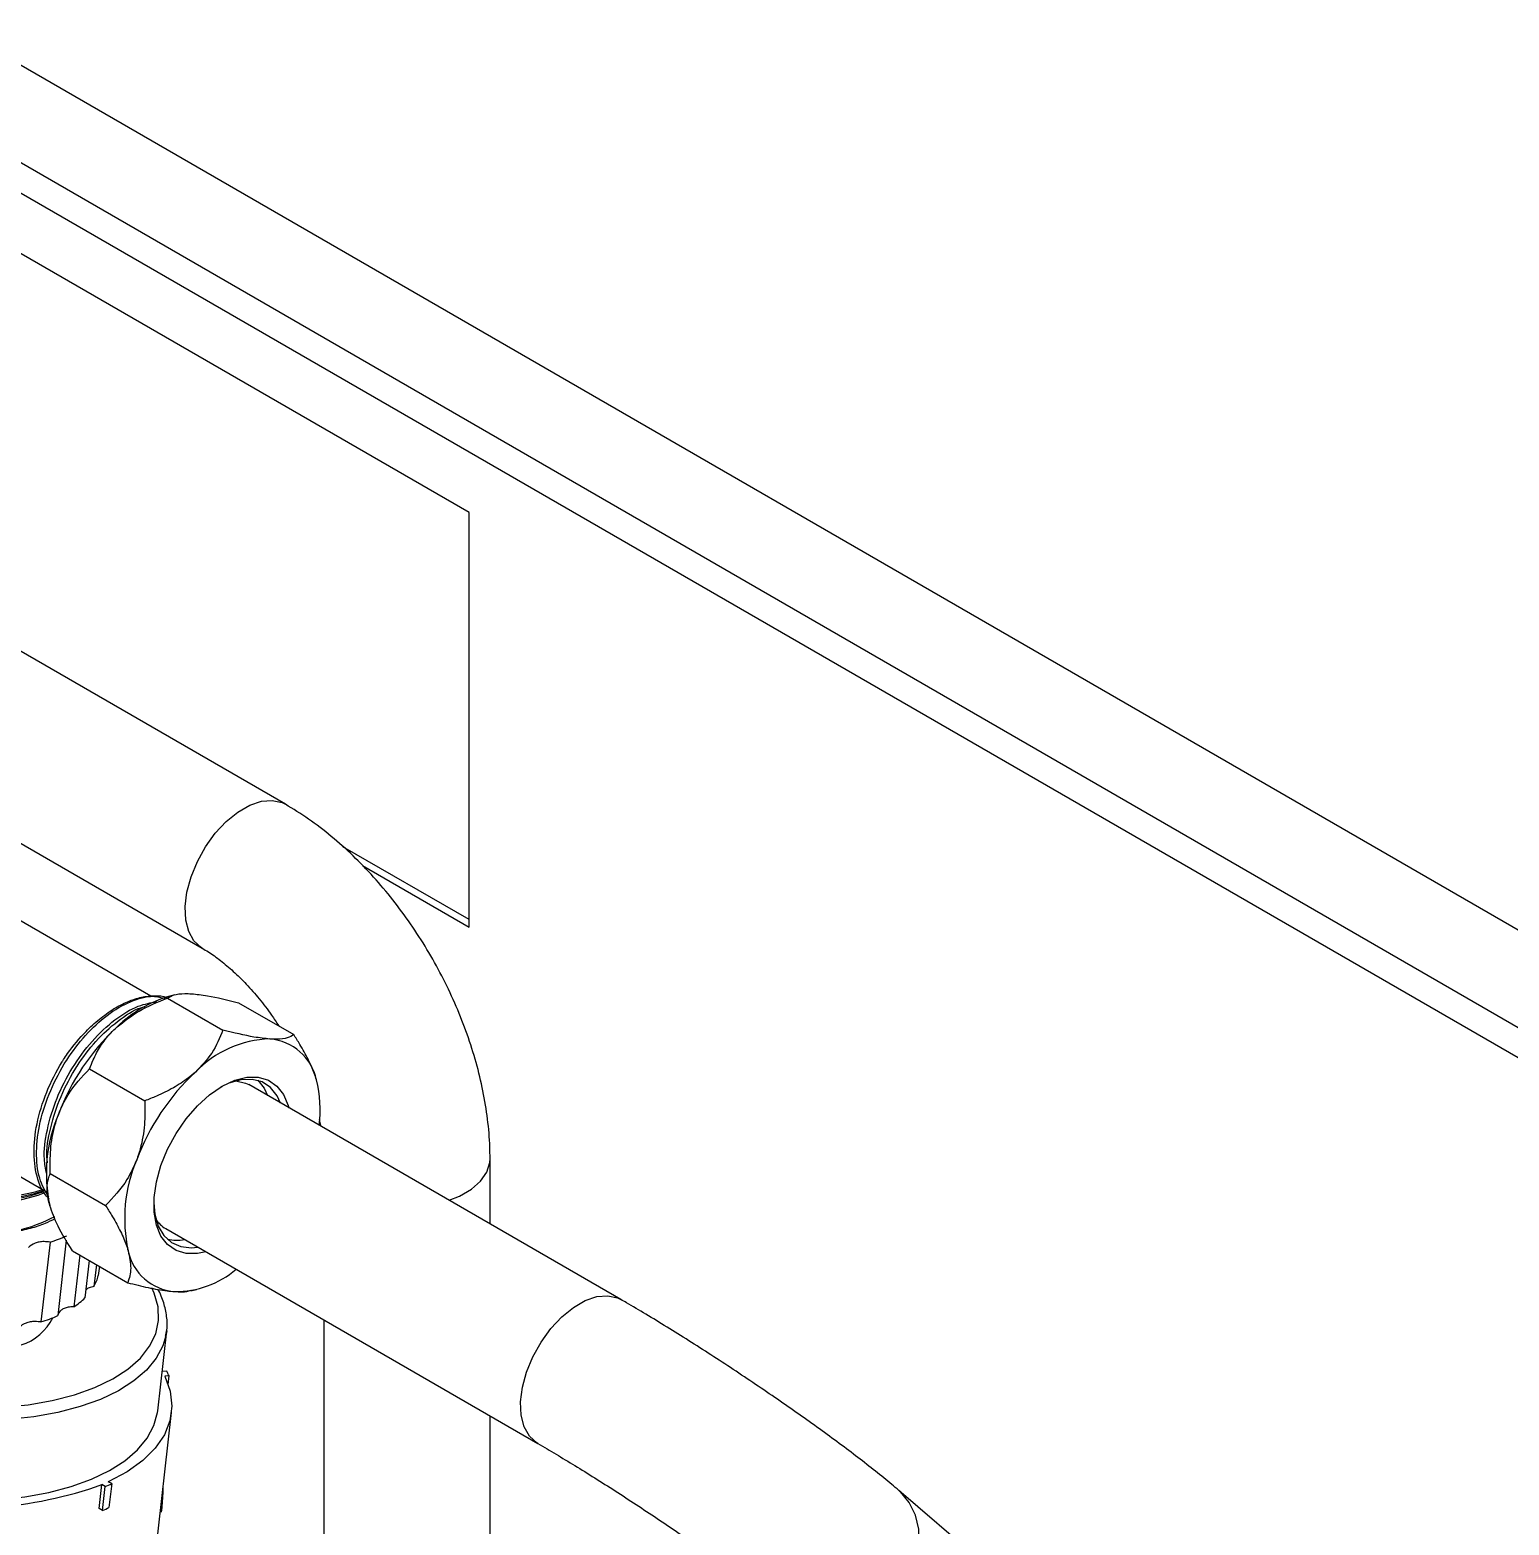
# Model space of a CAD drawing. Extents: x 75 to 2075, y 25 to 1460.
# Drawn here: x 1608.7 to 1809, y 1055.8 to 1258.2 of the extents above; entities that cross this region are included whole.
import ezdxf

# ---------------------------------------------------------------- set-up
doc = ezdxf.new("R2010")
doc.units = 0
doc.header["$LTSCALE"] = 5
doc.linetypes.add('SLD-KATı', pattern=[0])
doc.layers.get('0').update_dxf_attribs({"linetype": 'CONTINUOUS'})

msp = doc.modelspace()

# ---------------------------------------------------------------- linework, layer by layer
at = {"color": 7, "linetype": 'SLD-KATı'}
for p, q in [((1511.735, 1308.645), (1978.3, 1039.303)), ((1966.81, 1032.669), (1500.244, 1302.012)), ((1964.22, 1030.082), (1499.298, 1298.476)), ((1668.12, 1192.852), (1577.08, 1245.408)), ((1643.25, 1153.351), (1570.772, 1195.191)), ((1668.12, 1136.714), (1668.12, 1192.852)), ((1559.713, 1175.596), (1632.001, 1133.864)), ((1625.058, 1127.362), (1588.118, 1148.687)), ((1668.12, 1137.735), (1651.05, 1147.589)), ((1653.707, 1145.035), (1668.12, 1136.714)), ((1628.284, 1127.559), (1627.607, 1127.382)), ((1627.308, 1127.105), (1634.794, 1122.783)), ((1636.907, 1126.481), (1644.392, 1122.16)), ((1616.746, 1117.529), (1624.231, 1113.207)), ((1688.682, 1086.307), (1638.3, 1115.391)), ((1643.634, 1112.562), (1643.713, 1112.266)), ((1670.973, 1096.53), (1670.973, 1105.334)), ((1604.355, 1104.674), (1610.978, 1100.85)), ((1611.407, 1103.362), (1618.893, 1099.041)), ((1627.051, 1095.905), (1677.433, 1066.82)), ((1611.384, 1094.079), (1610.162, 1083.265)), ((1613.591, 1094.331), (1612.437, 1084.123)), ((1614.42, 1092.904), (1621.905, 1088.583)), ((1615.405, 1092.336), (1614.611, 1085.317)), ((1616.692, 1091.593), (1616.12, 1086.538)), ((1617.663, 1091.032), (1617.33, 1088.081)), ((1618.067, 1090.799), (1617.925, 1089.545)), ((1630.452, 1087.485), (1631.205, 1087.682)), ((1648.473, 1083.539), (1648.473, 1037.286)), ((1625.962, 1071.234), (1627.185, 1082.048)), ((1627.192, 1076.594), (1626.594, 1076.56)), ((1627.519, 1075.958), (1626.915, 1075.935)), ((1627.386, 1074.783), (1627.519, 1075.958)), ((1625.075, 1046.691), (1627.826, 1071.023)), ((1670.973, 1037.286), (1670.973, 1070.55)), ((1618.054, 1058.015), (1618.421, 1061.259)), ((1618.865, 1061.005), (1618.421, 1061.259)), ((1618.498, 1057.76), (1618.865, 1061.005)), ((1619.736, 1061.387), (1619.276, 1061.635)), ((1619.736, 1061.387), (1619.369, 1058.143)), ((1742.954, 1046.2), (1726.332, 1060.461)), ((1618.498, 1057.76), (1618.054, 1058.015))]:
    msp.add_line(p, q, dxfattribs=at)
at = {"color": 8, "linetype": 'SLD-KATı', "flags": 128}
for points in [[(1632.001, 1133.865), (1631.86, 1133.95), (1630.875, 1134.851), (1630.166, 1136.111), (1629.762, 1137.677), (1629.681, 1139.486), (1629.925, 1141.464), (1630.484, 1143.53), (1631.335, 1145.599), (1632.444, 1147.586), (1633.765, 1149.411), (1635.244, 1150.997), (1636.821, 1152.282), (1638.43, 1153.211), (1640.007, 1153.747), (1641.486, 1153.868), (1642.807, 1153.569), (1643.252, 1153.35)], [(1610.652, 1100.74), (1609.748, 1100.403), (1607.531, 1099.791), (1605.083, 1099.385), (1602.468, 1099.197), (1599.755, 1099.231), (1597.012, 1099.486), (1594.312, 1099.956), (1591.724, 1100.628), (1589.315, 1101.485), (1587.148, 1102.505), (1585.279, 1103.662), (1583.755, 1104.925), (1582.617, 1106.261), (1582.486, 1106.459)], [(1665.421, 1099.735), (1666.832, 1100.301), (1668.442, 1101.23), (1669.694, 1102.327), (1670.539, 1103.548), (1670.94, 1104.841), (1670.973, 1105.336)], [(1574.298, 1098.563), (1573.807, 1098.334), (1571.558, 1097.082), (1569.684, 1095.671), (1568.212, 1094.124), (1567.165, 1092.464), (1566.56, 1090.715), (1566.404, 1088.904), (1566.701, 1087.059), (1567.446, 1085.208), (1568.628, 1083.378), (1570.228, 1081.598), (1572.223, 1079.894), (1574.583, 1078.292), (1577.27, 1076.817), (1580.246, 1075.491), (1583.464, 1074.334), (1586.876, 1073.364), (1590.431, 1072.594), (1594.073, 1072.038), (1597.749, 1071.703), (1601.402, 1071.594), (1604.977, 1071.714), (1608.42, 1072.06), (1611.678, 1072.626), (1614.703, 1073.406), (1617.448, 1074.385)], [(1618.209, 1072.793), (1615.463, 1071.808), (1612.446, 1071.015), (1609.2, 1070.426), (1605.77, 1070.05), (1602.205, 1069.891), (1598.555, 1069.953), (1594.871, 1070.233), (1591.204, 1070.729), (1587.607, 1071.433), (1584.129, 1072.335), (1580.82, 1073.423), (1577.726, 1074.681), (1574.891, 1076.092), (1572.353, 1077.635), (1570.149, 1079.29), (1568.31, 1081.033), (1566.862, 1082.839), (1565.824, 1084.684), (1565.212, 1086.541), (1565.034, 1088.384), (1565.052, 1088.755)], [(1617.448, 1074.385), (1619.872, 1075.551), (1621.937, 1076.885), (1623.614, 1078.366), (1624.875, 1079.973), (1625.703, 1081.681), (1626.084, 1083.464), (1626.013, 1085.296), (1625.491, 1087.147), (1625.165, 1087.873)], [(1677.433, 1066.82), (1677.291, 1066.906), (1676.306, 1067.807), (1675.597, 1069.067), (1675.194, 1070.633), (1675.112, 1072.442), (1675.356, 1074.42), (1675.915, 1076.486), (1676.767, 1078.555), (1677.876, 1080.542), (1679.197, 1082.367), (1680.676, 1083.954), (1682.252, 1085.238), (1683.862, 1086.167), (1685.439, 1086.703), (1686.918, 1086.824), (1688.239, 1086.525), (1688.683, 1086.306)], [(1627.083, 1081.401), (1626.68, 1080.051), (1625.776, 1078.354), (1624.455, 1076.758), (1622.736, 1075.286), (1620.645, 1073.958), (1618.209, 1072.793)], [(1711.684, 1043.382), (1712.174, 1042.997), (1713.807, 1042.103), (1715.652, 1041.612), (1717.635, 1041.543), (1719.675, 1041.898), (1721.686, 1042.664), (1723.589, 1043.809), (1725.303, 1045.287), (1726.76, 1047.036), (1727.899, 1048.985), (1728.674, 1051.054), (1729.054, 1053.159), (1729.022, 1055.213), (1728.58, 1057.133), (1727.746, 1058.839), (1726.554, 1060.262), (1726.328, 1060.464)]]:
    msp.add_lwpolyline(points, dxfattribs=at)
at = {"color": 7, "linetype": 'SLD-KATı', "flags": 128}
for points in [[(1632.469, 1092.777), (1631.362, 1092.542), (1629.829, 1092.538), (1628.461, 1092.939), (1627.307, 1093.733), (1626.404, 1094.893), (1625.784, 1096.379), (1625.469, 1098.14), (1625.468, 1100.118), (1625.781, 1102.243), (1626.399, 1104.444), (1627.3, 1106.646), (1628.453, 1108.774), (1629.819, 1110.756), (1631.351, 1112.523), (1632.998, 1114.016), (1634.703, 1115.184), (1636.409, 1115.988), (1638.056, 1116.399), (1639.59, 1116.404), (1640.957, 1116.002), (1642.112, 1115.208), (1643.014, 1114.048), (1643.634, 1112.562), (1643.634, 1112.562)], [(1642.615, 1112.9), (1642.155, 1113.885), (1641.257, 1115.008), (1640.107, 1115.759), (1638.746, 1116.111), (1637.223, 1116.051), (1635.593, 1115.582), (1634.484, 1115.055)], [(1636.561, 1115.907), (1637.857, 1115.609), (1638.3, 1115.391)], [(1639.534, 1115.987), (1640.387, 1114.906), (1640.847, 1113.921)], [(1610.634, 1101.049), (1609.228, 1100.599), (1606.863, 1100.074), (1604.297, 1099.758), (1601.595, 1099.66), (1598.822, 1099.781), (1596.047, 1100.12), (1593.339, 1100.668), (1590.763, 1101.41), (1588.384, 1102.33), (1586.259, 1103.404), (1584.442, 1104.605), (1582.977, 1105.905), (1581.899, 1107.271), (1581.478, 1108.048)], [(1581.556, 1108.004), (1581.77, 1107.64), (1582.858, 1106.26), (1584.338, 1104.947), (1586.174, 1103.733), (1588.32, 1102.648), (1590.724, 1101.719), (1593.326, 1100.969), (1596.063, 1100.416), (1598.866, 1100.073), (1601.667, 1099.95), (1604.398, 1100.049), (1606.989, 1100.369), (1609.379, 1100.9), (1610.367, 1101.203)], [(1583.956, 1104.979), (1584.363, 1104.627), (1586.083, 1103.4), (1588.129, 1102.297), (1590.449, 1101.345), (1592.983, 1100.57), (1595.664, 1099.991), (1598.423, 1099.623), (1601.189, 1099.477), (1603.891, 1099.555), (1606.457, 1099.856), (1608.823, 1100.372), (1610.525, 1100.929)], [(1625.431, 1099.373), (1625.576, 1097.854), (1626.036, 1096.254), (1626.795, 1094.961), (1627.823, 1094.02), (1629.085, 1093.466), (1630.533, 1093.319), (1631.372, 1093.411)], [(1627.185, 1082.048), (1627.156, 1081.825), (1627.083, 1081.401)], [(1563.858, 1078.254), (1563.812, 1077.57), (1563.99, 1075.727), (1564.602, 1073.87), (1565.639, 1072.025), (1567.088, 1070.219), (1568.927, 1068.476), (1571.131, 1066.821), (1573.668, 1065.277), (1576.504, 1063.866), (1579.598, 1062.608), (1582.907, 1061.521), (1586.385, 1060.618), (1589.982, 1059.915), (1593.648, 1059.419), (1597.332, 1059.139), (1600.983, 1059.077), (1604.547, 1059.236), (1607.977, 1059.612), (1611.223, 1060.2), (1614.24, 1060.993), (1616.986, 1061.979)], [(1626.915, 1075.935), (1627.641, 1073.899), (1627.876, 1071.876), (1627.616, 1069.896), (1626.864, 1067.988), (1625.632, 1066.182), (1623.939, 1064.505), (1621.81, 1062.982), (1619.276, 1061.635)], [(1616.986, 1061.979), (1619.422, 1063.144), (1621.514, 1064.472), (1623.232, 1065.944), (1624.553, 1067.539), (1625.458, 1069.236), (1625.934, 1071.01), (1625.962, 1071.234)]]:
    msp.add_lwpolyline(points, dxfattribs=at)
at = {"color": 7, "linetype": 'SLD-KATı'}
for centre, radius, start, end in [((1632.584, 1110.645), 17.462, 106.56248, 133.94518), ((1641.644, 1100.436), 31.104, 132.91098, 159.46654), ((1641.593, 1106.993), 14.585, 91.72608, 136.16157), ((1640.601, 1114.583), 7.009, 11.91227, 85.47646), ((1652.251, 1094.313), 31.104, 132.91098, 159.46654), ((1631.693, 1111.983), 16.278, 352.60258, 14.39701), ((1631.184, 1103.372), 20.3, 156.8694, 192.33769), ((1641.791, 1097.249), 20.3, 156.8694, 192.33769), ((1602.046, 1116.442), 21.362, 268.6209, 297.90648), ((1629.078, 1099.361), 4.006, 213.24557, 239.61347), ((1605.354, 1113.522), 20.356, 287.23191, 294.08008), ((1628.585, 1099.584), 5.253, 255.66402, 281.19001), ((1628.818, 1094.358), 7.009, 191.91227, 265.47646), ((1612.471, 1090.91), 5.623, 329.78985, 345.95264), ((1628.277, 1100.286), 12.916, 269.94652, 310.05072), ((1608.872, 1093.955), 10.371, 303.60015, 314.34022), ((1605.3, 1087.043), 7.222, 287.48231, 333.66033), ((1604.132, 1102.707), 20.356, 287.23191, 294.08008), ((1616.551, 1070.721), 12.154, 25.5224, 28.89435), ((1599.89, 1113.145), 55.095, 258.36446, 289.65443), ((1607.79, 1087.397), 28.622, 292.76385, 294.66879), ((1607.423, 1084.153), 28.622, 292.76385, 294.66879)]:
    msp.add_arc(centre, radius, start, end, dxfattribs=at)
for points, knots in [([(1670.973, 1105.334), (1670.962, 1106.028), (1670.933, 1107.961), (1670.622, 1111.192), (1669.96, 1115.018), (1668.994, 1118.86), (1667.746, 1122.681), (1666.23, 1126.451), (1664.464, 1130.141), (1662.463, 1133.723), (1660.245, 1137.169), (1657.824, 1140.451), (1655.215, 1143.543), (1652.433, 1146.42), (1649.489, 1149.046), (1646.43, 1151.403), (1644.304, 1152.705), (1643.25, 1153.351)], [0, 0, 0, 0, 0.03870938, 0.10777223, 0.17673688, 0.24554136, 0.3140858, 0.38237887, 0.45049062, 0.51852306, 0.58659423, 0.65479774, 0.72325308, 0.79208675, 0.86141117, 0.93130127, 1, 1, 1, 1]), ([(1632.001, 1133.864), (1632.274, 1133.701), (1633.066, 1133.228), (1634.478, 1132.222), (1636.215, 1130.76), (1637.984, 1129.02), (1639.727, 1127.024), (1641.205, 1125.117), (1642.032, 1123.831), (1642.348, 1123.34)], [0, 0, 0, 0, 0.0833388, 0.2413089, 0.4015299, 0.564405, 0.7295977, 0.8966115, 1, 1, 1, 1]), ([(1611.221, 1100.167), (1610.754, 1100.973), (1609.781, 1102.65), (1609.422, 1106.239), (1609.927, 1110.341), (1611.335, 1114.633), (1612.81, 1117.408), (1614.414, 1119.898), (1616.162, 1122.187), (1619.149, 1124.959), (1622.305, 1126.782), (1625.074, 1127.562), (1626.479, 1127.193), (1627.031, 1127.048)], [0, 0, 0, 0, 0.0983373, 0.204618, 0.3089307, 0.4156459, 0.5211973, 0.5221986, 0.6209084, 0.7215843, 0.8265814, 0.931962, 1, 1, 1, 1]), ([(1613.214, 1118.782), (1613.399, 1119.055), (1614.326, 1120.427), (1615.941, 1122.355), (1618.075, 1124.32), (1619.978, 1125.683), (1621.906, 1126.685), (1623.784, 1127.301), (1625.547, 1127.442), (1626.745, 1127.421), (1627.24, 1127.152), (1627.27, 1127.136)], [0, 0, 0, 0, 0.0463411, 0.2330682, 0.3576916, 0.4859291, 0.6105525, 0.73879, 0.8634134, 0.9916509, 1, 1, 1, 1]), ([(1627.308, 1127.105), (1627.565, 1127.262), (1628.089, 1127.582), (1629.267, 1127.748), (1630.236, 1127.707), (1630.547, 1127.694)], [0, 0, 0, 0, 0.39674668, 0.80675212, 1, 1, 1, 1]), ([(1630.547, 1127.694), (1631.239, 1127.623), (1633.055, 1127.438), (1635.435, 1126.847), (1636.907, 1126.481)], [0, 0, 0, 0, 0.3814192, 1, 1, 1, 1]), ([(1610.903, 1103.407), (1610.782, 1104.027), (1610.444, 1105.766), (1610.912, 1109.303), (1612.191, 1113.566), (1614.312, 1117.724), (1617.038, 1121.408), (1620.13, 1124.286), (1623.203, 1126.168), (1625.024, 1126.476), (1625.85, 1126.616)], [0, 0, 0, 0, 0.0742948, 0.2083119, 0.3453252, 0.4814432, 0.6158652, 0.7531939, 0.8881739, 1, 1, 1, 1]), ([(1611.056, 1104.795), (1611.023, 1105.034), (1610.828, 1106.433), (1611.385, 1109.569), (1612.723, 1113.812), (1614.213, 1116.598), (1615.818, 1119.088), (1617.57, 1121.397), (1620.535, 1124.077), (1622.872, 1125.645), (1624.055, 1125.901), (1624.235, 1125.94)], [0, 0, 0, 0, 0.0325574, 0.1900514, 0.3511726, 0.5105368, 0.5120486, 0.6610832, 0.8130863, 0.9716135, 1, 1, 1, 1]), ([(1620.466, 1123.217), (1621.42, 1123.968), (1623.437, 1125.557), (1625.971, 1126.57), (1627.308, 1127.105)], [0, 0, 0, 0, 0.4724924, 1, 1, 1, 1]), ([(1616.746, 1117.529), (1616.9, 1117.94), (1617.289, 1118.974), (1618.179, 1120.616), (1619.309, 1122.111), (1620.173, 1122.937), (1620.466, 1123.217)], [0, 0, 0, 0, 0.2056137, 0.5170117, 0.8361666, 1, 1, 1, 1]), ([(1634.794, 1122.783), (1634.37, 1121.722), (1633.567, 1119.709), (1631.873, 1117.933), (1631.073, 1117.094)], [0, 0, 0, 0, 0.5275076, 1, 1, 1, 1]), ([(1641.154, 1121.571), (1640.461, 1121.641), (1638.645, 1121.826), (1636.266, 1122.417), (1634.794, 1122.783)], [0, 0, 0, 0, 0.3814192, 1, 1, 1, 1]), ([(1644.392, 1122.16), (1644.135, 1122.003), (1643.612, 1121.683), (1642.433, 1121.517), (1641.464, 1121.558), (1641.154, 1121.571)], [0, 0, 0, 0, 0.3967467, 0.8067521, 1, 1, 1, 1]), ([(1647.459, 1116.03), (1647.363, 1116.335), (1647.085, 1117.221), (1646.359, 1118.835), (1645.384, 1120.598), (1644.671, 1121.72), (1644.392, 1122.16)], [0, 0, 0, 0, 0.1638321, 0.4746302, 0.7943879, 1, 1, 1, 1]), ([(1611.249, 1099.929), (1611.029, 1100.166), (1610.371, 1100.874), (1609.547, 1102.869), (1609.054, 1106.005), (1609.482, 1110.095), (1610.795, 1114.378), (1612.267, 1117.282), (1613.149, 1118.679), (1613.214, 1118.782)], [0, 0, 0, 0, 0.0675271, 0.2014488, 0.3984516, 0.5913038, 0.7884675, 0.9843428, 1, 1, 1, 1]), ([(1612.516, 1111.346), (1612.923, 1112.266), (1613.991, 1114.678), (1615.693, 1116.439), (1616.746, 1117.529)], [0, 0, 0, 0, 0.3814192, 1, 1, 1, 1]), ([(1631.073, 1117.094), (1630.76, 1116.825), (1629.855, 1116.046), (1628.094, 1114.914), (1626.08, 1113.919), (1624.751, 1113.407), (1624.231, 1113.207)], [0, 0, 0, 0, 0.16383208, 0.47463023, 0.79438792, 1, 1, 1, 1]), ([(1624.231, 1113.207), (1624.239, 1112.13), (1624.254, 1109.939), (1623.809, 1107.23), (1623.289, 1105.71), (1623.123, 1105.223)], [0, 0, 0, 0, 0.3967467, 0.8067521, 1, 1, 1, 1]), ([(1611.407, 1103.362), (1611.4, 1104.44), (1611.384, 1106.63), (1611.829, 1109.34), (1612.349, 1110.859), (1612.516, 1111.346)], [0, 0, 0, 0, 0.3967467, 0.8067521, 1, 1, 1, 1]), ([(1647.812, 1110.655), (1647.883, 1110.391), (1647.965, 1110.091), (1648.005, 1109.819), (1648.01, 1109.786)], [0, 0, 0, 0, 0.8795975, 1, 1, 1, 1]), ([(1623.123, 1105.223), (1622.715, 1104.303), (1621.647, 1101.891), (1619.946, 1100.13), (1618.893, 1099.041)], [0, 0, 0, 0, 0.3814192, 1, 1, 1, 1]), ([(1611.353, 1099.034), (1611.276, 1099.329), (1611.054, 1100.181), (1610.954, 1101.434), (1611.1, 1102.55), (1611.321, 1103.134), (1611.407, 1103.362)], [0, 0, 0, 0, 0.1638321, 0.4746302, 0.7943879, 1, 1, 1, 1]), ([(1614.42, 1092.904), (1613.712, 1094.039), (1612.37, 1096.191), (1611.679, 1098.122), (1611.353, 1099.034)], [0, 0, 0, 0, 0.5275076, 1, 1, 1, 1]), ([(1618.893, 1099.041), (1619.172, 1098.602), (1619.873, 1097.497), (1620.85, 1095.733), (1621.58, 1094.117), (1621.863, 1093.217), (1621.959, 1092.911)], [0, 0, 0, 0, 0.2056137, 0.5170117, 0.8361666, 1, 1, 1, 1]), ([(1601.532, 1095.086), (1602.391, 1095.104), (1604.109, 1095.139), (1606.543, 1095.448), (1608.788, 1095.942), (1610.663, 1096.55), (1611.642, 1097.057), (1612.063, 1097.275)], [0, 0, 0, 0, 0.2103428, 0.4206857, 0.6310285, 0.8413706, 1, 1, 1, 1]), ([(1611.384, 1094.079), (1611.117, 1094.11), (1610.612, 1094.169), (1609.908, 1094.107), (1609.077, 1093.885), (1608.713, 1093.571), (1608.458, 1093.351)], [0, 0, 0, 0, 0.20900233, 0.39532954, 0.57493976, 1, 1, 1, 1]), ([(1621.959, 1092.911), (1622.133, 1092.087), (1622.501, 1090.343), (1622.111, 1089.191), (1621.905, 1088.583)], [0, 0, 0, 0, 0.4724924, 1, 1, 1, 1]), ([(1617.33, 1088.081), (1617.108, 1088.028), (1616.689, 1087.927), (1616.336, 1087.738), (1616.252, 1087.614), (1616.24, 1087.596)], [0, 0, 0, 0, 0.49002593, 0.92688788, 1, 1, 1, 1]), ([(1621.905, 1088.583), (1622.842, 1088.348), (1624.747, 1087.871), (1626.871, 1087.49), (1627.927, 1087.399), (1628.265, 1087.37)], [0, 0, 0, 0, 0.3967467, 0.8067521, 1, 1, 1, 1]), ([(1627.021, 1081.328), (1627.089, 1081.612), (1627.3, 1082.492), (1627.238, 1084.026), (1626.811, 1085.867), (1626.368, 1087.096), (1625.986, 1087.687), (1625.985, 1087.689)], [0, 0, 0, 0, 0.136067, 0.4227585, 0.7092021, 0.9990359, 1, 1, 1, 1]), ([(1628.265, 1087.37), (1628.889, 1087.342), (1629.838, 1087.3), (1630.276, 1087.505), (1630.426, 1087.575)], [0, 0, 0, 0, 0.6575198, 1, 1, 1, 1]), ([(1614.611, 1085.317), (1614.352, 1085.306), (1613.862, 1085.285), (1613.268, 1085.112), (1612.661, 1084.757), (1612.529, 1084.385), (1612.437, 1084.123)], [0, 0, 0, 0, 0.2090023, 0.3953295, 0.5749398, 1, 1, 1, 1]), ([(1726.332, 1060.461), (1726.01, 1060.735), (1725.027, 1061.57), (1723.215, 1063.039), (1720.834, 1064.895), (1718.297, 1066.806), (1715.618, 1068.767), (1712.813, 1070.768), (1709.907, 1072.794), (1706.928, 1074.826), (1703.907, 1076.843), (1700.876, 1078.823), (1697.868, 1080.744), (1694.914, 1082.588), (1692.092, 1084.305), (1690.034, 1085.524), (1688.936, 1086.159), (1688.682, 1086.307)], [0, 0, 0, 0, 0.03825559, 0.11695366, 0.19251945, 0.26616392, 0.33876227, 0.41074259, 0.48234715, 0.55373042, 0.62500302, 0.69625494, 0.76754978, 0.83896917, 0.91061876, 0.97924641, 1, 1, 1, 1]), ([(1610.162, 1083.265), (1609.895, 1083.296), (1609.389, 1083.354), (1608.685, 1083.293), (1607.854, 1083.07), (1607.491, 1082.757), (1607.235, 1082.536)], [0, 0, 0, 0, 0.2090023, 0.3953295, 0.5749398, 1, 1, 1, 1]), ([(1677.433, 1066.82), (1677.848, 1066.579), (1679.041, 1065.887), (1681.15, 1064.628), (1683.779, 1063.019), (1686.522, 1061.297), (1689.334, 1059.49), (1692.174, 1057.626), (1694.999, 1055.731), (1697.766, 1053.834), (1700.435, 1051.964), (1702.965, 1050.148), (1705.317, 1048.417), (1707.453, 1046.8), (1709.331, 1045.33), (1710.726, 1044.197), (1711.424, 1043.603), (1711.681, 1043.385)], [0, 0, 0, 0, 0.0375438, 0.1078674, 0.1787259, 0.2500688, 0.3217184, 0.3935463, 0.4654504, 0.5373271, 0.60907, 0.6805722, 0.7516953, 0.8222461, 0.8919392, 0.9603342, 1, 1, 1, 1]), ([(1626.486, 1057.519), (1626.53, 1057.918), (1626.617, 1058.715), (1626.694, 1059.814), (1626.72, 1060.63), (1626.705, 1060.956), (1626.7, 1061.067)], [0, 0, 0, 0, 0.3624905, 0.7245062, 0.9063, 1, 1, 1, 1])]:
    msp.add_open_spline(points, degree=3, knots=knots, dxfattribs=at)

doc.saveas('drawing.dxf')
